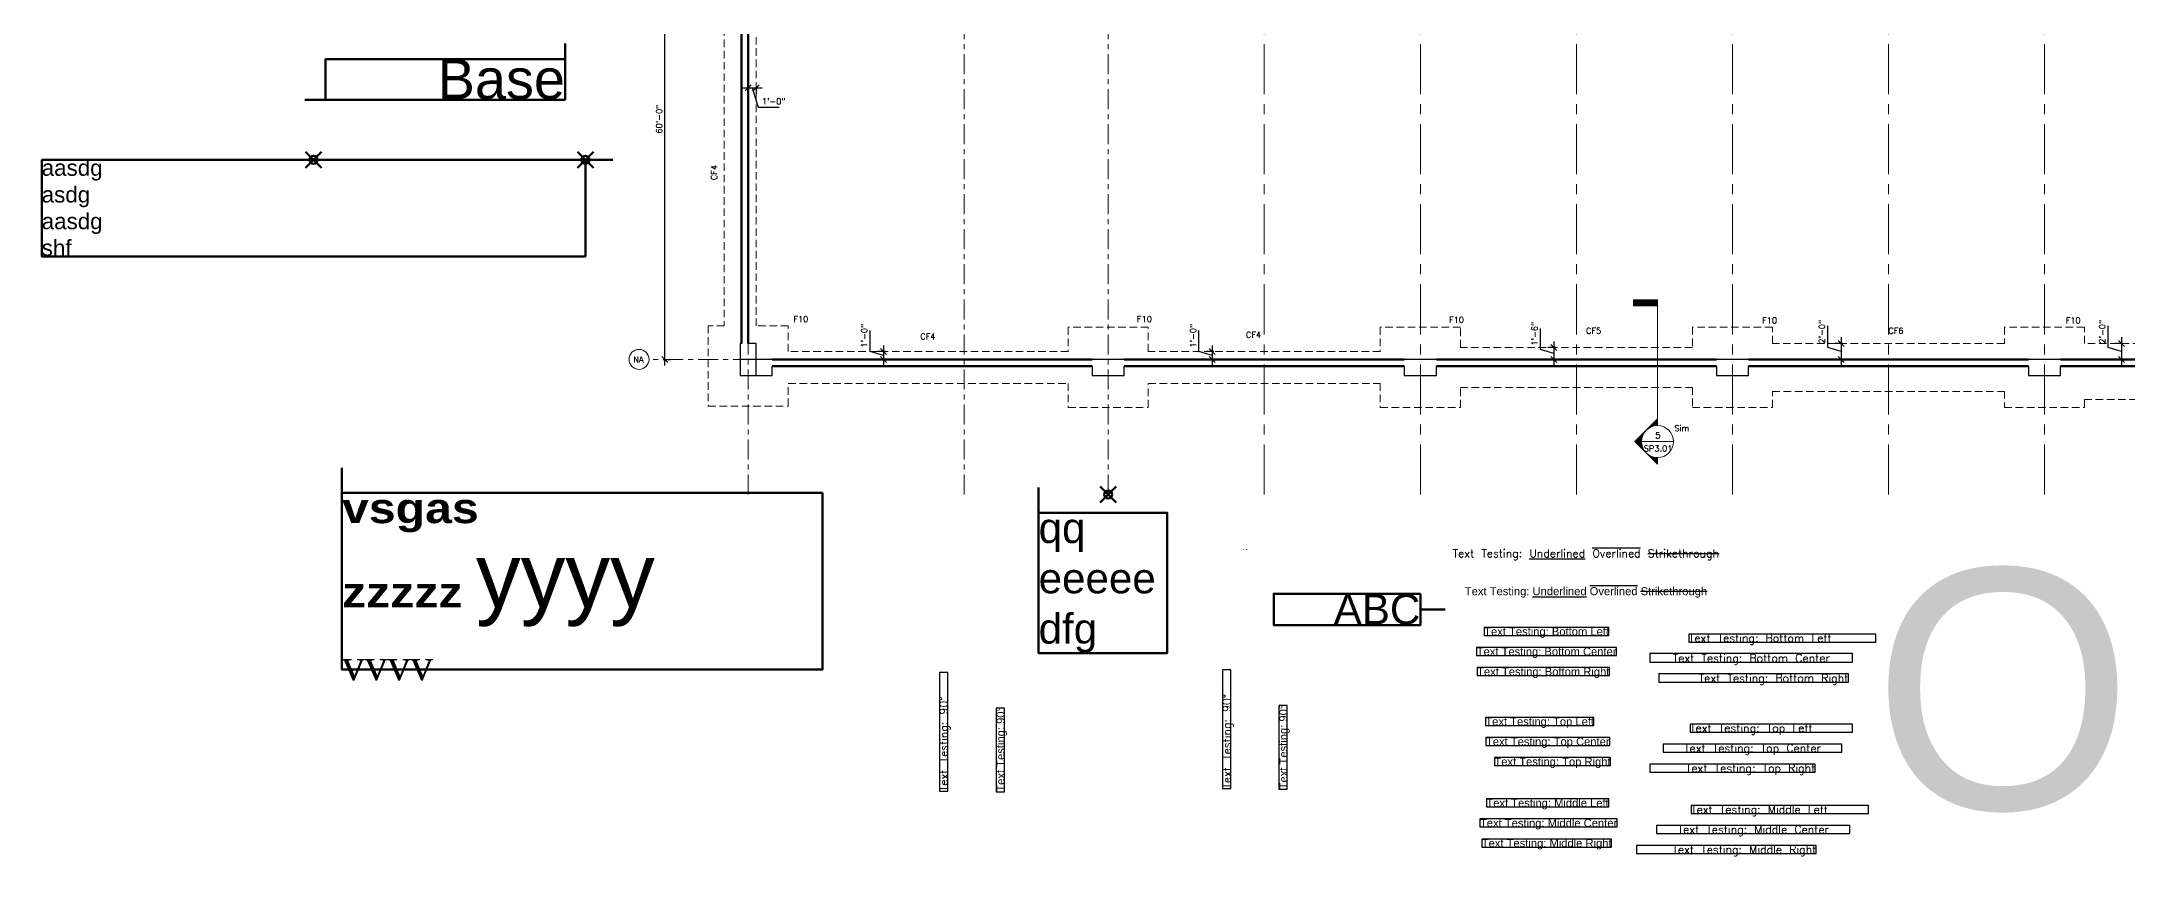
# Model space of a CAD drawing. Header units: feet. Extents: x 912 to 1330, y 4938 to 5224.
# Drawn here: x 911.7 to 1172.4, y 4937.9 to 5039.7 of the extents above; entities that cross this region are included whole.
import ezdxf
from ezdxf.enums import TextEntityAlignment as Align

# ---------------------------------------------------------------- set-up
doc = ezdxf.new("R2010")
doc.units = ezdxf.units.FT
doc.header["$LTSCALE"] = 5
doc.header["$MEASUREMENT"] = 0
doc.header["$PDMODE"] = 35
doc.header["$PDSIZE"] = 1
for name, pattern in [('CENTER', [2, 1.25, -0.25, 0.25, -0.25]), ('Grid Line 1_2_', [0.875, 0.5, -0.125, 0.125, -0.125]), ('Hidden', [0.28125, 0.1875, -0.09375])]:
    doc.linetypes.add(name, pattern=pattern)
doc.layers.get('0').update_dxf_attribs({"color": 250})
doc.layers.get('Defpoints').update_dxf_attribs({"color": 250})
for name, color, linetype, lineweight in [('A-ANNO-DIMS', 250, 'Continuous', 9), ('A-DETL-MBND', 5, 'Hidden', 9), ('A-WALL', 250, 'Continuous', 13), ('G-ANNO-SYMB', 250, 'Continuous', 9), ('G-ANNO-TTLB-WIDE', 250, 'Continuous', 50), ('S-COLS', 250, 'Continuous', 9), ('S-FNDN-IDEN', 250, 'Continuous', 9), ('S-GRID', 1, 'CENTER', 9), ('S-GRID-IDEN', 1, 'Continuous', 9)]:
    doc.layers.add(name, color=color, linetype=linetype, lineweight=lineweight)
doc.layers.add('TEST', color=3, linetype='Continuous')
doc.styles.add('Arial_2', font='arial.ttf')
doc.styles.get("Standard").update_dxf_attribs({"font": 'arial.ttf'})
doc.styles.add('txt', font='txt.shx')
doc.styles.add('txt_also', font='txt.shx')
doc.dimstyles.new('Linear_-_3_32__Arial', dxfattribs={"dimtxt": 0.75, "dimasz": 0.75, "dimexe": 0.75, "dimexo": 0.5, "dimgap": 0.35, "dimtad": 1, "dimdec": 4, "dimlfac": 12, "dimrnd": 0.0625, "dimzin": 3, "dimdsep": 46, "dimlunit": 4, "dimtxsty": 'txt_also', "dimblk1": 'OBLIQUE', "dimblk2": 'OBLIQUE', "dimsah": 1, "dimcen": 0.09, "dimdle": 0.75, "dimazin": 0, "dimtfac": 1, "dimtdec": 4, "dimtmove": 1, "dimatfit": 2, "dimfxl": 1, "dimtvp": 1, "dimfrac": 2, "dimtolj": 1, "dimtzin": 0, "dimarcsym": 2})

# ---------------------------------------------------------------- blocks, each defined once
blk = doc.blocks.new('Grid - Tag_Column_Grid_Head-327277-NORTH GARAGE FOUNDATION PLAN')
at = {"layer": 'S-GRID-IDEN'}
blk.add_circle((0, 0), 0.156, dxfattribs=at)
blk = doc.blocks.new('_Oblique')
at = {"color": 0, "linetype": 'ByBlock', "lineweight": -2}
blk.add_line((-0.5, -0.5), (0.5, 0.5), dxfattribs=at)
blk = doc.blocks.new('*D5')
at = {"layer": 'A-ANNO-DIMS', "color": 0, "lineweight": -2, "transparency": 16777216}
for p, q in [((989.37, 5060), (990.33, 5060)), ((989.58, 4999.25), (989.58, 5060.75)), ((989.37, 5000), (990.33, 5000))]:
    blk.add_line(p, q, dxfattribs=at)
at = {"layer": 'Defpoints', "color": 0, "transparency": 16777216}
for p in [(988.87, 5060), (989.58, 5060), (988.87, 5000)]:
    blk.add_point(p, dxfattribs=at)
at = {"layer": 'A-ANNO-DIMS', "color": 0, "lineweight": -2, "transparency": 16777216, "xscale": 0.75, "yscale": 0.75, "zscale": 0.75}
for p, rotation in [((989.58, 5060), 90), ((989.58, 5000), 270)]:
    blk.add_blockref('_Oblique', p, dxfattribs=dict(at, rotation=rotation))
at = {"layer": 'A-ANNO-DIMS', "color": 0, "transparency": 16777216, "insert": (988.85, 5030), "char_height": 0.75, "width": 3.899, "attachment_point": 5, "rotation": 90, "style": 'txt_also'}
blk.add_mtext('\\A1;60\'-0"', dxfattribs=at)
blk = doc.blocks.new('*D12')
at = {"layer": 'A-ANNO-DIMS', "color": 0, "lineweight": -2, "transparency": 16777216}
for p, q in [((1169.96, 5001.5), (1169.96, 5004.2)), ((1171.62, 5002.75), (1171.62, 4999.25)), ((1171.62, 5001), (1169.96, 5001.5)), ((1171.83, 5002), (1170.87, 5002)), ((1171.83, 5000), (1170.87, 5000))]:
    blk.add_line(p, q, dxfattribs=at)
at = {"layer": 'Defpoints', "color": 0, "transparency": 16777216}
for p in [(1171.62, 5000), (1172.33, 5002), (1172.33, 5000)]:
    blk.add_point(p, dxfattribs=at)
at = {"layer": 'A-ANNO-DIMS', "color": 0, "lineweight": -2, "transparency": 16777216, "xscale": 0.75, "yscale": 0.75, "zscale": 0.75}
for p, rotation in [((1171.62, 5002), 90), ((1171.62, 5000), 270)]:
    blk.add_blockref('_Oblique', p, dxfattribs=dict(at, rotation=rotation))
at = {"layer": 'A-ANNO-DIMS', "color": 0, "transparency": 16777216, "insert": (1169.23, 5003.45), "char_height": 0.75, "width": 3.2068, "attachment_point": 5, "rotation": 90, "style": 'txt_also'}
blk.add_mtext('\\A1;2\'-0"', dxfattribs=at)
blk = doc.blocks.new('*D13')
at = {"layer": 'A-ANNO-DIMS', "color": 0, "lineweight": -2, "transparency": 16777216}
for p, q in [((1134.93, 5001.5), (1134.93, 5004.2)), ((1136.58, 5002.75), (1136.58, 4999.25)), ((1136.58, 5001), (1134.93, 5001.5)), ((1136.79, 5002), (1135.83, 5002)), ((1136.79, 5000), (1135.83, 5000))]:
    blk.add_line(p, q, dxfattribs=at)
at = {"layer": 'Defpoints', "color": 0, "transparency": 16777216}
for p in [(1136.58, 5000), (1137.29, 5002), (1137.29, 5000)]:
    blk.add_point(p, dxfattribs=at)
at = {"layer": 'A-ANNO-DIMS', "color": 0, "lineweight": -2, "transparency": 16777216, "xscale": 0.75, "yscale": 0.75, "zscale": 0.75}
for p, rotation in [((1136.58, 5002), 90), ((1136.58, 5000), 270)]:
    blk.add_blockref('_Oblique', p, dxfattribs=dict(at, rotation=rotation))
at = {"layer": 'A-ANNO-DIMS', "color": 0, "transparency": 16777216, "insert": (1134.19, 5003.45), "char_height": 0.75, "width": 3.2068, "attachment_point": 5, "rotation": 90, "style": 'txt_also'}
blk.add_mtext('\\A1;2\'-0"', dxfattribs=at)
blk = doc.blocks.new('*D20')
at = {"layer": 'A-ANNO-DIMS', "color": 0, "lineweight": -2, "transparency": 16777216}
for p, q in [((1015.23, 5001), (1015.23, 5003.62)), ((1016.89, 5000.5), (1015.23, 5001)), ((1017.1, 5001), (1016.14, 5001)), ((1017.1, 5000), (1016.14, 5000)), ((1016.89, 5001.75), (1016.89, 4999.25))]:
    blk.add_line(p, q, dxfattribs=at)
at = {"layer": 'Defpoints', "color": 0, "transparency": 16777216}
for p in [(1016.89, 5000), (1017.6, 5001), (1017.6, 5000)]:
    blk.add_point(p, dxfattribs=at)
at = {"layer": 'A-ANNO-DIMS', "color": 0, "lineweight": -2, "transparency": 16777216, "xscale": 0.75, "yscale": 0.75, "zscale": 0.75}
for p, rotation in [((1016.89, 5001), 90), ((1016.89, 5000), 270)]:
    blk.add_blockref('_Oblique', p, dxfattribs=dict(at, rotation=rotation))
at = {"layer": 'A-ANNO-DIMS', "color": 0, "transparency": 16777216, "insert": (1014.5, 5002.95), "char_height": 0.75, "width": 3.2068, "attachment_point": 5, "rotation": 90, "style": 'txt_also'}
blk.add_mtext('\\A1;1\'-0"', dxfattribs=at)
blk = doc.blocks.new('*D21')
at = {"layer": 'A-ANNO-DIMS', "color": 0, "lineweight": -2, "transparency": 16777216}
for p, q in [((1056.32, 5001), (1056.32, 5003.62)), ((1057.98, 5000.5), (1056.32, 5001)), ((1058.19, 5001), (1057.23, 5001)), ((1058.19, 5000), (1057.23, 5000)), ((1057.98, 5001.75), (1057.98, 4999.25))]:
    blk.add_line(p, q, dxfattribs=at)
at = {"layer": 'Defpoints', "color": 0, "transparency": 16777216}
for p in [(1057.98, 5000), (1058.69, 5001), (1058.69, 5000)]:
    blk.add_point(p, dxfattribs=at)
at = {"layer": 'A-ANNO-DIMS', "color": 0, "lineweight": -2, "transparency": 16777216, "xscale": 0.75, "yscale": 0.75, "zscale": 0.75}
for p, rotation in [((1057.98, 5001), 90), ((1057.98, 5000), 270)]:
    blk.add_blockref('_Oblique', p, dxfattribs=dict(at, rotation=rotation))
at = {"layer": 'A-ANNO-DIMS', "color": 0, "transparency": 16777216, "insert": (1055.59, 5002.95), "char_height": 0.75, "width": 3.2068, "attachment_point": 5, "rotation": 90, "style": 'txt_also'}
blk.add_mtext('\\A1;1\'-0"', dxfattribs=at)
blk = doc.blocks.new('Section - 3_32_ x 3_8_-18514-NORTH GARAGE FOUNDATION PLAN')
at = {"layer": 'G-ANNO-SYMB'}
blk.add_hatch(color=256, dxfattribs=at).paths.add_polyline_path([(0, 0.375), (0, 0), (-0.09375, 0), (-0.09375, 0.375)], flags=0)
for p, q in [((0, 0.375), (-0.09375, 0.375)), ((-0.09375, 0.375), (-0.09375, 0)), ((0, 0), (0, 0.375)), ((-0.09375, 0), (0, 0))]:
    blk.add_line(p, q, dxfattribs=at)
blk = doc.blocks.new('Section - Section Head - Filled-1526-NORTH GARAGE FOUNDATION PLAN')
at = {"layer": 'G-ANNO-SYMB'}
h = blk.add_hatch(color=256, dxfattribs=at)
edge = h.paths.add_edge_path(flags=0)
edge.add_line((-0.427, 0.177), (-0.25, 0.354))
edge.add_line((-0.25, 0.354), (-0.25, 0.25))
edge.add_arc((-0.25, 0), 0.25, 90, 135)
h = blk.add_hatch(color=256, dxfattribs=at)
edge = h.paths.add_edge_path(flags=0)
edge.add_arc((-0.25, 0), 0.25, 45, 90)
edge.add_line((-0.25, 0.25), (-0.25, 0.354))
edge.add_line((-0.25, 0.354), (-0.073, 0.177))
h = blk.add_hatch(color=256, dxfattribs=at)
edge = h.paths.add_edge_path(flags=0)
edge.add_arc((-0.25, 0), 0.25, 137.9216, 180)
edge.add_line((-0.5, 0), (-0.604, 0))
edge.add_line((-0.604, 0), (-0.436, 0.168))
h = blk.add_hatch(color=256, dxfattribs=at)
edge = h.paths.add_edge_path(flags=0)
edge.add_line((-0.064, 0.168), (0.104, 0))
edge.add_line((0.104, 0), (0, 0))
edge.add_arc((-0.25, 0), 0.25, 0, 42.0784)
for p, q in [((-0.25, 0.354), (-0.604, 0)), ((-0.25, 0.354), (-0.427, 0.177)), ((-0.25, 0.354), (0.104, 0)), ((-0.25, 0.25), (-0.25, 0.354)), ((-0.073, 0.177), (-0.25, 0.354)), ((-0.25, 0.354), (-0.25, 0.25)), ((-0.436, 0.168), (-0.604, 0)), ((-0.5, 0), (-0.604, 0)), ((-0.604, 0), (-0.5, 0)), ((0.104, 0), (-0.064, 0.168)), ((0, 0), (0.104, 0)), ((0, 0), (0.104, 0))]:
    blk.add_line(p, q, dxfattribs=at)
for start, end in [(360, 180), (180, 360)]:
    blk.add_arc((-0.25, 0), 0.25, start, end, dxfattribs=at)
blk = doc.blocks.new('*D26')
at = {"layer": 'A-ANNO-DIMS', "color": 0, "lineweight": -2, "transparency": 16777216}
for p, q in [((999.25, 5033.92), (1001.75, 5033.92)), ((1000, 5034.13), (1000, 5033.17)), ((1000.5, 5033.92), (1001.23, 5031.5)), ((1001, 5034.13), (1001, 5033.17)), ((1001.23, 5031.5), (1003.85, 5031.5))]:
    blk.add_line(p, q, dxfattribs=at)
at = {"layer": 'Defpoints', "color": 0, "transparency": 16777216}
for p in [(1000, 5034.63), (1001, 5034.63), (1001, 5033.92)]:
    blk.add_point(p, dxfattribs=at)
at = {"layer": 'A-ANNO-DIMS', "color": 0, "lineweight": -2, "transparency": 16777216, "xscale": 0.75, "yscale": 0.75, "zscale": 0.75, "rotation": 180}
blk.add_blockref('_Oblique', (1000, 5033.92), dxfattribs=at)
at = {"layer": 'A-ANNO-DIMS', "color": 0, "lineweight": -2, "transparency": 16777216, "xscale": 0.75, "yscale": 0.75, "zscale": 0.75}
blk.add_blockref('_Oblique', (1001, 5033.92), dxfattribs=at)
at = {"layer": 'A-ANNO-DIMS', "color": 0, "transparency": 16777216, "insert": (1003.18, 5032.23), "char_height": 0.75, "width": 3.2068, "attachment_point": 5, "style": 'txt_also'}
blk.add_mtext('\\A1;1\'-0"', dxfattribs=at)
blk = doc.blocks.new('*D28')
at = {"layer": 'A-ANNO-DIMS', "color": 0, "lineweight": -2, "transparency": 16777216}
for p, q in [((1099.02, 5001.25), (1099.02, 5003.87)), ((1100.68, 5000.75), (1099.02, 5001.25)), ((1100.89, 5001.5), (1099.93, 5001.5)), ((1100.89, 5000), (1099.93, 5000)), ((1100.68, 5002.25), (1100.68, 4999.25))]:
    blk.add_line(p, q, dxfattribs=at)
at = {"layer": 'Defpoints', "color": 0, "transparency": 16777216}
for p in [(1100.68, 5000), (1101.39, 5001.5), (1101.39, 5000)]:
    blk.add_point(p, dxfattribs=at)
at = {"layer": 'A-ANNO-DIMS', "color": 0, "lineweight": -2, "transparency": 16777216, "xscale": 0.75, "yscale": 0.75, "zscale": 0.75}
for p, rotation in [((1100.68, 5001.5), 90), ((1100.68, 5000), 270)]:
    blk.add_blockref('_Oblique', p, dxfattribs=dict(at, rotation=rotation))
at = {"layer": 'A-ANNO-DIMS', "color": 0, "transparency": 16777216, "insert": (1098.29, 5003.2), "char_height": 0.75, "width": 3.2068, "attachment_point": 5, "rotation": 90, "style": 'txt_also'}
blk.add_mtext('\\A1;1\'-6"', dxfattribs=at)

msp = doc.modelspace()

# ---------------------------------------------------------------- linework, layer by layer
at = {"layer": 'A-DETL-MBND'}
for points in [[(997, 5054), (997, 5004.1666667), (995, 5004.1666667), (995, 4994.1666667), (1005, 4994.1666667), (1005, 4997), (1040, 4997), (1040, 4994), (1050, 4994), (1050, 4997), (1079, 4997), (1079, 4994), (1089, 4994), (1089, 4996.5), (1118, 4996.5), (1118, 4994), (1128, 4994), (1128, 4996), (1157, 4996), (1157, 4994), (1167, 4994), (1167, 4995), (1212, 4995)], [(1203.5208333, 5002), (1167, 5002), (1167, 5004), (1157, 5004), (1157, 5002), (1128, 5002), (1128, 5004), (1118, 5004), (1118, 5001.5), (1089, 5001.5), (1089, 5004), (1079, 5004), (1079, 5001), (1050, 5001), (1050, 5004), (1040, 5004), (1040, 5001), (1005, 5001), (1005, 5004.1666667), (1001, 5004.1666667), (1001, 5054)]]:
    msp.add_lwpolyline(points, dxfattribs=at)
at = {"layer": 'A-WALL', "lineweight": 50}
for p, q in [((999.1666667, 5058), (999.1666667, 5002)), ((1000, 5002), (1000, 5058)), ((1043, 5000), (1003, 5000)), ((1082, 5000), (1047, 5000)), ((1121, 5000), (1086, 5000)), ((1160, 5000), (1125, 5000)), ((1204.0208333, 5000), (1164, 5000)), ((1003, 4999.1666667), (1043, 4999.1666667)), ((1047, 4999.1666667), (1082, 4999.1666667)), ((1086, 4999.1666667), (1121, 4999.1666667)), ((1125, 4999.1666667), (1160, 4999.1666667)), ((1164, 4999.1666667), (1204.0208333, 4999.1666667))]:
    msp.add_line(p, q, dxfattribs=at)
at = {"layer": 'G-ANNO-SYMB'}
for p, q in [((1113.6447819, 4991.7241372), (1113.6447819, 5006.6891965)), ((1111.6447819, 4989.7241372), (1115.6447819, 4989.7241372))]:
    msp.add_line(p, q, dxfattribs=at)
at = {"layer": 'G-ANNO-TTLB-WIDE', "color": 221, "ltscale": 10}
for p, q in [((977.0951928, 5037.5033637), (977.0951928, 5039.4360576)), ((977.0951928, 5032.4215084), (944.5893722, 5032.4215084)), ((979.6387877, 5024.9249712), (983.0513693, 5024.9249712)), ((949.2185127, 4983.3126004), (949.2185127, 4986.4679093)), ((1036.2911049, 4980.8315327), (1036.2911049, 4983.9868416)), ((1084, 4968.7632399), (1087.0941177, 4968.7632399))]:
    msp.add_line(p, q, dxfattribs=at)
for points in [[(947.159036, 5032.4215084), (977.0951928, 5032.4215084), (977.0951928, 5037.5033637), (947.159036, 5037.5033637)], [(911.6887877, 5024.9249712), (979.6387877, 5024.9249712), (979.6387877, 5012.8581226), (911.6887877, 5012.8581226)], [(949.2185127, 4983.3126004), (1009.2747061, 4983.3126004), (1009.2747061, 4961.2575719), (949.2185127, 4961.2575719)], [(1036.2911049, 4980.8315327), (1052.3611049, 4980.8315327), (1052.3611049, 4963.3186852), (1036.2911049, 4963.3186852)], [(1084, 4970.7129224), (1065.6791674, 4970.7129224), (1065.6791674, 4966.8135574), (1084, 4966.8135574)]]:
    msp.add_lwpolyline(points, close=True, dxfattribs=at)
for p in [(945.6621, 5024.925), (979.6354, 5024.925)]:
    msp.add_point(p, dxfattribs=at)
at = {"layer": 'G-ANNO-TTLB-WIDE'}
msp.add_point((1045, 4983.121), dxfattribs=at)
at = {"layer": 'S-COLS', "lineweight": 30}
for p, q in [((999.1666667, 5002), (999, 5002)), ((999, 5002), (999, 4998)), ((1003, 5000), (999, 5000)), ((1001, 5002), (1000, 5002)), ((1001, 4998), (1001, 5002)), ((1047, 5000), (1043, 5000)), ((1086, 5000), (1082, 5000)), ((1125, 5000), (1121, 5000)), ((1164, 5000), (1160, 5000)), ((999, 4998), (1003, 4998)), ((1003, 4998), (1003, 4999.1666667)), ((1043, 4999.1666667), (1043, 4998)), ((1043, 4998), (1047, 4998)), ((1047, 4998), (1047, 4999.1666667)), ((1082, 4999.1666667), (1082, 4998)), ((1082, 4998), (1086, 4998)), ((1086, 4998), (1086, 4999.1666667)), ((1121, 4999.1666667), (1121, 4998)), ((1121, 4998), (1125, 4998)), ((1125, 4998), (1125, 4999.1666667)), ((1160, 4999.1666667), (1160, 4998)), ((1160, 4998), (1164, 4998)), ((1164, 4998), (1164, 4999.1666667))]:
    msp.add_line(p, q, dxfattribs=at)
at = {"layer": 'S-GRID', "linetype": 'Grid Line 1_2_'}
for p, q in [((1000, 4983.1206391), (1000, 5133.7266495)), ((1027, 4983.1206391), (1027, 5134.5063005)), ((1045, 4983.1206391), (1045, 5133.7266495)), ((1223.7579736, 5000), (987.5957821, 5000))]:
    msp.add_line(p, q, dxfattribs=at)
at = {"layer": 'S-GRID'}
for p, q in [((1064.5, 4983.1206391), (1064.5, 5133.7266495)), ((1084, 4983.1206391), (1084, 5133.7266495)), ((1103.5, 4983.1206391), (1103.5, 5133.7266495)), ((1123, 4983.1206391), (1123, 5133.7266495)), ((1142.5, 4983.1206391), (1142.5, 5133.7266495)), ((1162, 4983.1206391), (1162, 5133.7266495))]:
    msp.add_line(p, q, dxfattribs=at)
at = {"layer": 'TEST', "color": 221, "ltscale": 10}
for points in [[(1091.980066, 4965.5063365), (1107.5750595, 4965.5063365), (1107.5750595, 4966.5063365), (1091.980066, 4966.5063365)], [(1091.0396677, 4963.002584), (1108.5280144, 4963.002584), (1108.5280144, 4964.002584), (1091.0396677, 4964.002584)], [(1112.695192, 4962.1875071), (1138.0307425, 4962.1875071), (1138.0307425, 4963.2623964), (1112.695192, 4963.2623964)], [(1117.5638805, 4964.6912596), (1140.9114779, 4964.6912596), (1140.9114779, 4965.6912596), (1117.5638805, 4965.6912596)], [(1024.963281, 4946.052816), (1024.963281, 4960.8851749), (1023.9103227, 4960.8851749), (1023.9103227, 4946.052816)], [(1060.3104112, 4946.3783785), (1060.3104112, 4961.2107373), (1059.2574529, 4961.2107373), (1059.2574529, 4946.3783785)], [(1091.0921293, 4960.4945632), (1107.6296464, 4960.4945632), (1107.6296464, 4961.4945632), (1091.0921293, 4961.4945632)], [(1113.8049308, 4959.6794862), (1137.4999546, 4959.6794862), (1137.4999546, 4960.7233052), (1113.8049308, 4960.7233052)], [(1032.0291304, 4945.9712815), (1032.0291304, 4956.4505546), (1030.9761721, 4956.4505546), (1030.9761721, 4945.9712815)], [(1067.3762606, 4946.296844), (1067.3762606, 4956.776117), (1066.3233023, 4956.776117), (1066.3233023, 4946.296844)], [(1092.1270159, 4954.2663574), (1105.7024576, 4954.2663574), (1105.7024576, 4955.2663574), (1092.1270159, 4955.2663574)], [(1117.7108305, 4953.4512804), (1138.0319717, 4953.4512804), (1138.0319717, 4954.4512804), (1117.7108305, 4954.4512804)], [(1092.1929508, 4951.7626049), (1107.667169, 4951.7626049), (1107.667169, 4952.7626049), (1092.1929508, 4952.7626049)], [(1093.2574967, 4949.254584), (1107.7765963, 4949.254584), (1107.7765963, 4950.254584), (1093.2574967, 4950.254584)], [(1114.3437567, 4950.9475279), (1136.6696705, 4950.9475279), (1136.6696705, 4951.9475279), (1114.3437567, 4951.9475279)], [(1112.683904, 4948.4395071), (1133.3604108, 4948.4395071), (1133.3604108, 4949.4395071), (1112.683904, 4949.4395071)], [(1092.2542847, 4944.0949705), (1107.5422467, 4944.0949705), (1107.5422467, 4945.0949705), (1092.2542847, 4945.0949705)], [(1091.4435561, 4941.591218), (1108.6213666, 4941.591218), (1108.6213666, 4942.591218), (1091.4435561, 4942.591218)], [(1117.8380992, 4943.2798935), (1140.0060146, 4943.2798935), (1140.0060146, 4944.2798935), (1117.8380992, 4944.2798935)], [(1091.6772621, 4939.0831971), (1107.903865, 4939.0831971), (1107.903865, 4940.0831971), (1091.6772621, 4940.0831971)], [(1113.5355298, 4940.7761411), (1137.6976452, 4940.7761411), (1137.6976452, 4941.7761411), (1113.5355298, 4941.7761411)], [(1110.999629, 4938.2681202), (1133.4876796, 4938.2681202), (1133.4876796, 4939.2681202), (1110.999629, 4939.2681202)]]:
    msp.add_lwpolyline(points, close=True, dxfattribs=at)

# ---------------------------------------------------------------- block references
at = {"layer": 'G-ANNO-SYMB', "extrusion": (0, 0, -1), "xscale": 7.999999999999992, "yscale": 7.999999999999992, "zscale": 7.999999999999992, "rotation": 270.0000000000002}
msp.add_blockref('Section - 3_32_ x 3_8_-18514-NORTH GARAGE FOUNDATION PLAN', (-1113.6447819, 5006.6891965), dxfattribs=at)
at = {"layer": 'G-ANNO-SYMB', "xscale": 7.999999999999992, "yscale": 7.999999999999992, "zscale": 7.999999999999992, "rotation": 90}
msp.add_blockref('Section - Section Head - Filled-1526-NORTH GARAGE FOUNDATION PLAN', (1113.6447819, 4991.7241372), dxfattribs=at)
at = {"layer": 'S-GRID-IDEN', "xscale": 7.999999999999992, "yscale": 7.999999999999992, "zscale": 7.999999999999992, "rotation": 89.99999999999982}
msp.add_blockref('Grid - Tag_Column_Grid_Head-327277-NORTH GARAGE FOUNDATION PLAN', (986.3457821, 5000), dxfattribs=at)

# ---------------------------------------------------------------- texts
at = {"layer": 'G-ANNO-SYMB', "char_height": 0.75, "attachment_point": 1, "style": 'txt_also'}
for s, insert, width in [('5', (1113.3680338, 4990.8831902), 0.707), ('Sim', (1115.759864, 4991.7691662), 2.222), ('SP3.01', (1111.9302386, 4989.2468366), 4.1915)]:
    msp.add_mtext(s, dxfattribs=dict(at, insert=insert, width=width))
at = {"layer": 'G-ANNO-TTLB-WIDE', "color": 4, "ltscale": 10}
msp.add_text('O', height=30, dxfattribs=at).set_placement((1140.5157178, 4943.8155529))
at = {"layer": 'G-ANNO-TTLB-WIDE', "color": 71, "ltscale": 10, "true_color": 0xc9e49b, "insert": (977.0951928, 5037.5033637), "char_height": 5, "attachment_point": 3}
msp.add_mtext_dynamic_manual_height_columns('Base', width=29.936156787, gutter_width=150, heights=[0], dxfattribs=at)
at = {"layer": 'G-ANNO-TTLB-WIDE', "color": 221, "ltscale": 10}
for s, width, gutter_width, insert, char_height, attachment_point in [('\\pxql;aasdg\\Pasdg\\Paasdg\\Pshf', 67.946584028, 150, (979.6353718, 5024.9249712), 2, 3), ('{\\fArial Black|b0|i0|c0|p34;\\C3;vsgas\\Pzzzzz \\fArial CE|b0|i0|c0|p34;\\H2.12159x;\\C5;yyyy\\H0.47134x;\\P\\fTimes New Roman|b0|i0|c0|p18;\\C215;\\c10507177;vvvv}', 60.056193378, 18.8537901, (949.2185127, 4983.3126004), 3.770758027, 1), ('qq eeeee\\Pdfg', 16.069948592, 18.8537901, (1036.2911049, 4980.8315327), 3.77075803, 1), ('ABC', 18.320832565, 18.8537901, (1084, 4968.7632399), 3.77075803, 6)]:
    msp.add_mtext_dynamic_manual_height_columns(s, width=width, gutter_width=gutter_width, heights=[0], dxfattribs=dict(at, insert=insert, char_height=char_height, attachment_point=attachment_point))
at = {"layer": 'S-FNDN-IDEN', "insert": (995.3431623, 5022.3858152), "char_height": 0.75, "width": 2.424, "attachment_point": 1, "rotation": 90, "style": 'txt_also'}
msp.add_mtext('CF4', dxfattribs=at)
at = {"layer": 'S-FNDN-IDEN', "char_height": 0.75, "attachment_point": 1, "style": 'txt_also'}
for s, insert, width in [('F10', (1005.6449644, 5005.3981944), 2.19675), ('F10', (1048.5803827, 5005.3981944), 2.19675), ('F10', (1087.5966097, 5005.3125205), 2.19675), ('F10', (1126.7269683, 5005.2440023), 2.19675), ('F10', (1164.6656762, 5005.2440023), 2.19675), ('CF4', (1021.4952845, 5003.2417714), 2.424), ('CF4', (1062.203095, 5003.4512202), 2.424), ('CF5', (1104.703095, 5003.9512202), 2.424), ('CF6', (1142.4940559, 5003.9512202), 2.424)]:
    msp.add_mtext(s, dxfattribs=dict(at, insert=insert, width=width))
at = {"layer": 'S-GRID-IDEN', "insert": (985.631644, 5000.3751733), "char_height": 0.75, "width": 1.79275, "attachment_point": 1, "style": 'txt_also'}
msp.add_mtext('NA', dxfattribs=at)
at = {"layer": 'TEST', "color": 221, "ltscale": 10, "style": 'Arial_2'}
msp.add_text('asdfasdfa', height=0.1, dxfattribs=at).set_placement((1062.1096949, 4976.2423479), align=Align.MIDDLE_CENTER)
at = {"layer": 'TEST', "color": 1, "ltscale": 10, "style": 'txt'}
for s, p in [('Text Testing: %%UUnderlined%%U %%OOverlined%%O %%KStrikethrough', (1104.6903748, 4975.767725)), ('Text Testing: Middle Center', (1125.6149607, 4941.2761411))]:
    msp.add_text(s, height=1, dxfattribs=at).set_placement(p, align=Align.MIDDLE_CENTER)
at = {"layer": 'TEST', "color": 1, "ltscale": 10}
for s, p in [('Text Testing: %%UUnderlined%%U %%OOverlined%%O %%KStrikethrough', (1104.7035535, 4971.0419283)), ('Text Testing: Middle Center', (1100.0311462, 4942.091218))]:
    msp.add_text(s, height=1, dxfattribs=at).set_placement(p, align=Align.MIDDLE_CENTER)
msp.add_text('Text Testing: Bottom Left', height=1, dxfattribs=at).set_placement((1091.980066, 4965.2102929), align=Align.BOTTOM_LEFT)
msp.add_text('Text Testing: Bottom Center', height=1, dxfattribs=at).set_placement((1099.7838696, 4962.7065404), align=Align.BOTTOM_CENTER)
at = {"layer": 'TEST', "color": 1, "ltscale": 10, "style": 'txt'}
msp.add_text('Text Testing: Bottom Center', height=1, dxfattribs=at).set_placement((1125.3676842, 4961.8914634), align=Align.BOTTOM_CENTER)
msp.add_text('Text Testing: Bottom Left', height=1, dxfattribs=at).set_placement((1117.5638805, 4964.3952159), align=Align.BOTTOM_LEFT)
at = {"layer": 'TEST', "color": 1, "ltscale": 10}
msp.add_text('Text Testing: Bottom Right', height=1, dxfattribs=at).set_placement((1107.6296464, 4960.1985195), align=Align.BOTTOM_RIGHT)
at = {"layer": 'TEST', "color": 1, "ltscale": 10, "style": 'txt'}
msp.add_text('Text Testing: Bottom Right', height=1, dxfattribs=at).set_placement((1137.4901106, 4959.3834426), align=Align.BOTTOM_RIGHT)
at = {"layer": 'TEST', "color": 1, "ltscale": 10}
for style, p in [('txt', (1060.6064549, 4946.3783785)), ('Arial_2', (1067.6723043, 4946.296844))]:
    msp.add_text('Text Testing: 90%%D', height=1, rotation=90, dxfattribs=dict(at, style=style)).set_placement(p, align=Align.BOTTOM_LEFT)
msp.add_text('Text Testing: Top Left', height=1, dxfattribs=at).set_placement((1092.1270159, 4955.2663574), align=Align.TOP_LEFT)
msp.add_text('Text Testing: Top Center', height=1, dxfattribs=at).set_placement((1099.9308196, 4952.7626049), align=Align.TOP_CENTER)
at = {"layer": 'TEST', "color": 1, "ltscale": 10, "style": 'txt'}
msp.add_text('Text Testing: Top Left', height=1, dxfattribs=at).set_placement((1117.7108305, 4954.4512804), align=Align.TOP_LEFT)
at = {"layer": 'TEST', "color": 1, "ltscale": 10}
msp.add_text('Text Testing: Top Right', height=1, dxfattribs=at).set_placement((1107.7765963, 4950.254584), align=Align.TOP_RIGHT)
at = {"layer": 'TEST', "color": 1, "ltscale": 10, "style": 'txt'}
msp.add_text('Text Testing: Top Center', height=1, dxfattribs=at).set_placement((1125.5146341, 4951.9475279), align=Align.TOP_CENTER)
msp.add_text('Text Testing: Top Right', height=1, dxfattribs=at).set_placement((1133.3604108, 4949.4395071), align=Align.TOP_RIGHT)
at = {"layer": 'TEST', "color": 1, "ltscale": 10}
msp.add_text('Text Testing: Middle Left', height=1, dxfattribs=at).set_placement((1092.2542847, 4944.5949705), align=Align.MIDDLE_LEFT)
at = {"layer": 'TEST', "color": 1, "ltscale": 10, "style": 'txt'}
msp.add_text('Text Testing: Middle Left', height=1, dxfattribs=at).set_placement((1117.8380992, 4943.7798935), align=Align.MIDDLE_LEFT)
at = {"layer": 'TEST', "color": 1, "ltscale": 10}
msp.add_text('Text Testing: Middle Right', height=1, dxfattribs=at).set_placement((1107.903865, 4939.5831971), align=Align.MIDDLE_RIGHT)
at = {"layer": 'TEST', "color": 1, "ltscale": 10, "style": 'txt'}
msp.add_text('Text Testing: Middle Right', height=1, dxfattribs=at).set_placement((1133.4876796, 4938.7681202), align=Align.MIDDLE_RIGHT)
at = {"layer": 'TEST', "color": 1, "ltscale": 10, "char_height": 1, "attachment_point": 1, "rotation": 90}
for insert, width, style in [((1023.9259913, 4946.052816), 14.9075, 'txt'), ((1031.0291304, 4946.0040237), 10.627909277, 'Arial_2')]:
    msp.add_mtext('Text Testing: 90%%D', dxfattribs=dict(at, insert=insert, width=width, style=style))

# ---------------------------------------------------------------- dimensions: what is measured, and where the dimension line sits
at = {"layer": 'A-ANNO-DIMS'}
for base, p1, p2, override, picture, middle in [((989.5819923, 5060), (988.8748855, 5000), (988.8748855, 5060), {"dimscale": 1, "dimpost": '<>', "dimfxl": 720}, '*D5', (988.8490626, 5030)), ((1136.5841499, 5000), (1137.2912567, 5002), (1137.2912567, 5000), {"dimscale": 1, "dimpost": '<>', "dimfxl": 24}, '*D13', (1134.1932904, 5001.8473789)), ((1171.619794, 5000), (1172.3269008, 5002), (1172.3269008, 5000), {"dimscale": 1, "dimpost": '<>', "dimfxl": 24}, '*D12', (1169.2289346, 5001.8473789)), ((1016.8885636, 5000), (1017.5956704, 5001), (1017.5956704, 5000), {"dimscale": 1, "dimpost": '<>', "dimfxl": 12}, '*D20', (1014.4977041, 5001.3473789)), ((1057.9798428, 5000), (1058.6869496, 5001), (1058.6869496, 5000), {"dimscale": 1, "dimpost": '<>', "dimfxl": 12}, '*D21', (1055.5889833, 5001.3473789)), ((1100.6825581, 5000), (1101.3896649, 5001.5), (1101.3896649, 5000), {"dimscale": 1, "dimpost": '<>', "dimfxl": 18}, '*D28', (1098.2916986, 5001.5973789))]:
    dim = msp.add_linear_dim(base=base, p1=p1, p2=p2, angle=90, dimstyle='Linear_-_3_32__Arial', override=override, dxfattribs=at)
    dim.commit()
    dim.dimension.update_dxf_attribs({"geometry": picture, "text_midpoint": middle})
dim = msp.add_linear_dim(base=(1001, 5033.9219177), p1=(1000, 5034.6290244), p2=(1001, 5034.6290244), dimstyle='Linear_-_3_32__Arial', override={"dimscale": 1, "dimpost": '<>', "dimfxl": 12}, dxfattribs=at)
dim.commit()
dim.dimension.update_dxf_attribs({"geometry": '*D26', "text_midpoint": (1001.5771368, 5032.2310582)})

doc.saveas('drawing.dxf')
